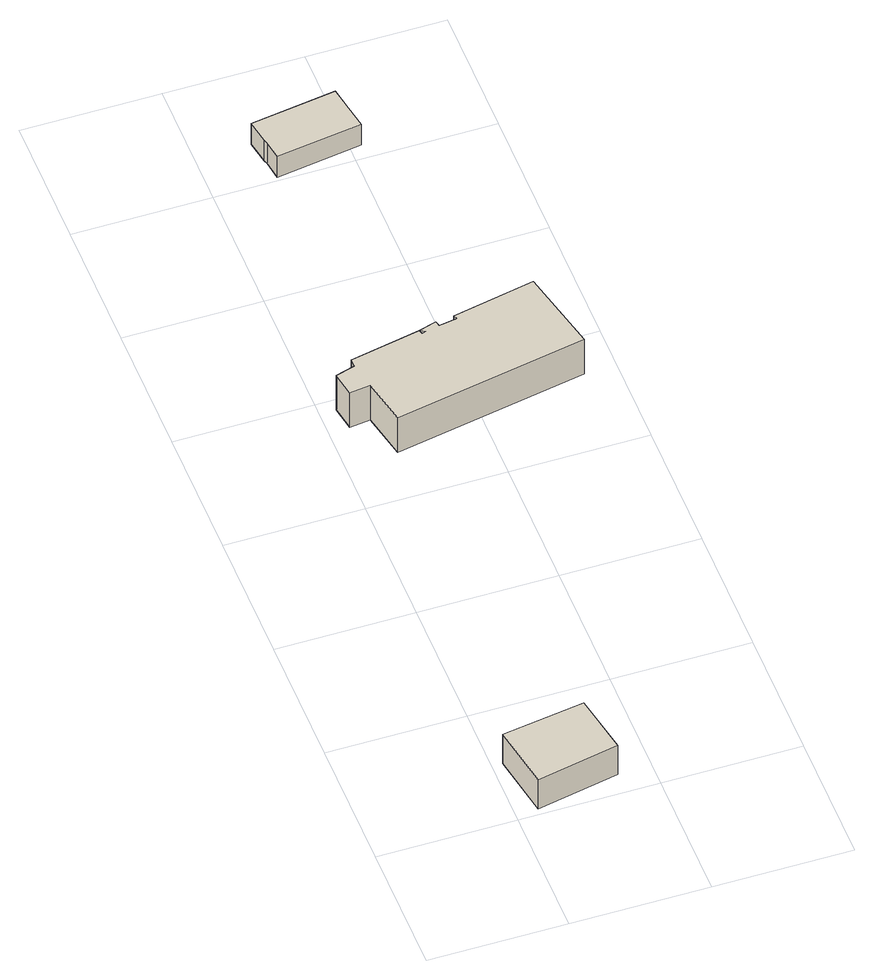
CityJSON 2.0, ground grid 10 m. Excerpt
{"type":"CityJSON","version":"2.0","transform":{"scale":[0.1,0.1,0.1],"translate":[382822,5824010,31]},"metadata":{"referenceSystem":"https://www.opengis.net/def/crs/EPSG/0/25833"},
"CityObjects":{
"building1":{"type":"Building","attributes":{"Gemeindeschluessel":"11000012","BezugspunktDach":"2200","function":"31001_2463","measuredHeight":2.85,"storeysAboveGround":1},"address":[{"country":"Germany","locality":"Berlin","thoroughfareNumber":"4 (195)","thoroughfareName":"Singdrosselsteig"}],"geometry":[{"type":"Solid","lod":"1","boundaries":[[[[0,1,2,3]],[[4,5,6,7]],[[4,7,3,2]],[[5,4,2,1]],[[6,5,1,0]],[[7,6,0,3]]]]}]},
"building2":{"type":"Building","attributes":{"Gemeindeschluessel":"11000012","BezugspunktDach":"2200","function":"31001_1010","measuredHeight":3.38,"storeysAboveGround":1},"address":[{"country":"Germany","locality":"Berlin","thoroughfareNumber":"4 (216)","thoroughfareName":"Singdrosselsteig"}],"geometry":[{"type":"Solid","lod":"1","boundaries":[[[[8,9,10,11,12,13,14,15,16,17,18,19,20],[21,22,17]],[[23,24,25,26,27,28,29,30,31,32,33,34,35],[36,37,25]],[[23,35,20,19]],[[24,23,19,18]],[[25,24,18,17]],[[26,25,17,16]],[[27,26,16,15]],[[28,27,15,14]],[[29,28,14,13]],[[30,29,13,12]],[[31,30,12,11]],[[32,31,11,10]],[[33,32,10,9]],[[34,33,9,8]],[[35,34,8,20]],[[36,25,17,22]],[[37,36,22,21]],[[25,37,21,17]]]]}]},
"building3":{"type":"Building","attributes":{"Gemeindeschluessel":"11000012","BezugspunktDach":"2200","function":"31001_2463","measuredHeight":2.19,"storeysAboveGround":1},"address":[{"country":"Germany","locality":"Berlin","thoroughfareNumber":"4 (219)","thoroughfareName":"Singdrosselsteig"}],"geometry":[{"type":"Solid","lod":"1","boundaries":[[[[38,39,40,41,42,43,44]],[[45,46,47,48,49,50,51]],[[45,51,44,43]],[[46,45,43,42]],[[47,46,42,41]],[[48,47,41,40]],[[49,48,40,39]],[[50,49,39,38]],[[51,50,38,44]]]]}]}
},
"vertices":[
[15,3,32],[75,15,32],[67,59,32],[7,50,32],[67,59,4],[75,15,4],[15,3,4],[7,50,4],
[15,373,35],[30,375,35],[37,341,35],[177,367,35],[163,428,35],[103,416,35],[104,413,35],[91,411,35],[90,415,35],[77,411,35],[26,401,35],[26,395,35],[12,391,35],[81,409,35],[78,408,35],[26,395,2],[26,401,2],[77,411,2],[90,415,2],[91,411,2],[104,413,2],[103,416,2],[163,428,2],[177,367,2],[37,341,2],[30,375,2],[15,373,2],[12,391,2],[78,408,2],[81,409,2],
[43,620,22],[44,617,22],[46,603,22],[108,612,22],[105,629,22],[102,646,22],[40,637,22],[102,646,2],[105,629,2],[108,612,2],[46,603,2],[44,617,2],[43,620,2],[40,637,2]
]}
